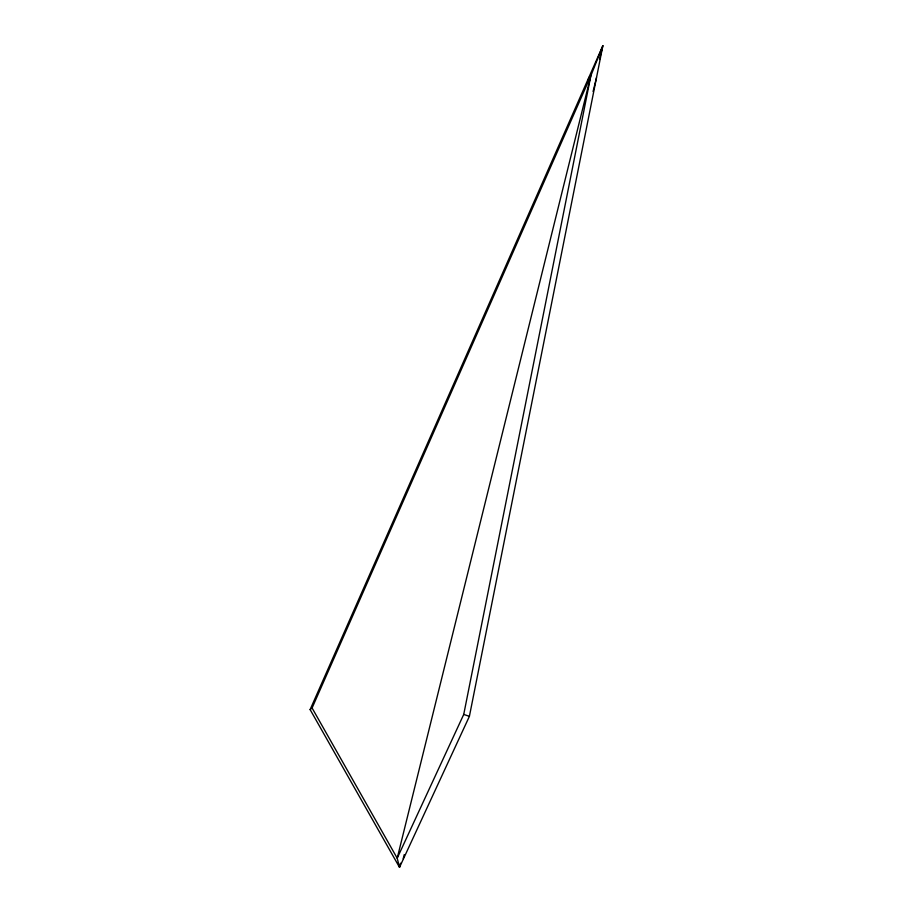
<?xml version="1.0" encoding="UTF-8"?>
<svg xmlns="http://www.w3.org/2000/svg" width="913" height="913" viewBox="0 0 913 913"><rect width="100%" height="100%" fill="white"/><g stroke="black" fill="none" stroke-linecap="round" stroke-linejoin="round"><path stroke-width="1.37" d="M400.545 863.196L399.517 867.35L397.201 858.209L463.736 714.423L590.837 75.779L602.877 45.65L469.396 716.351L399.517 867.35L310.123 709.595L602.877 45.65L599.453 59.482M588.2 80.15L588.885 77.377M403.204 858.756L404.231 854.602M593.073 91.528L596.497 77.708M312.075 707.986L590.837 75.779L397.201 858.209L312.075 707.986L310.123 709.595M463.736 714.423L469.396 716.351"/></g></svg>
